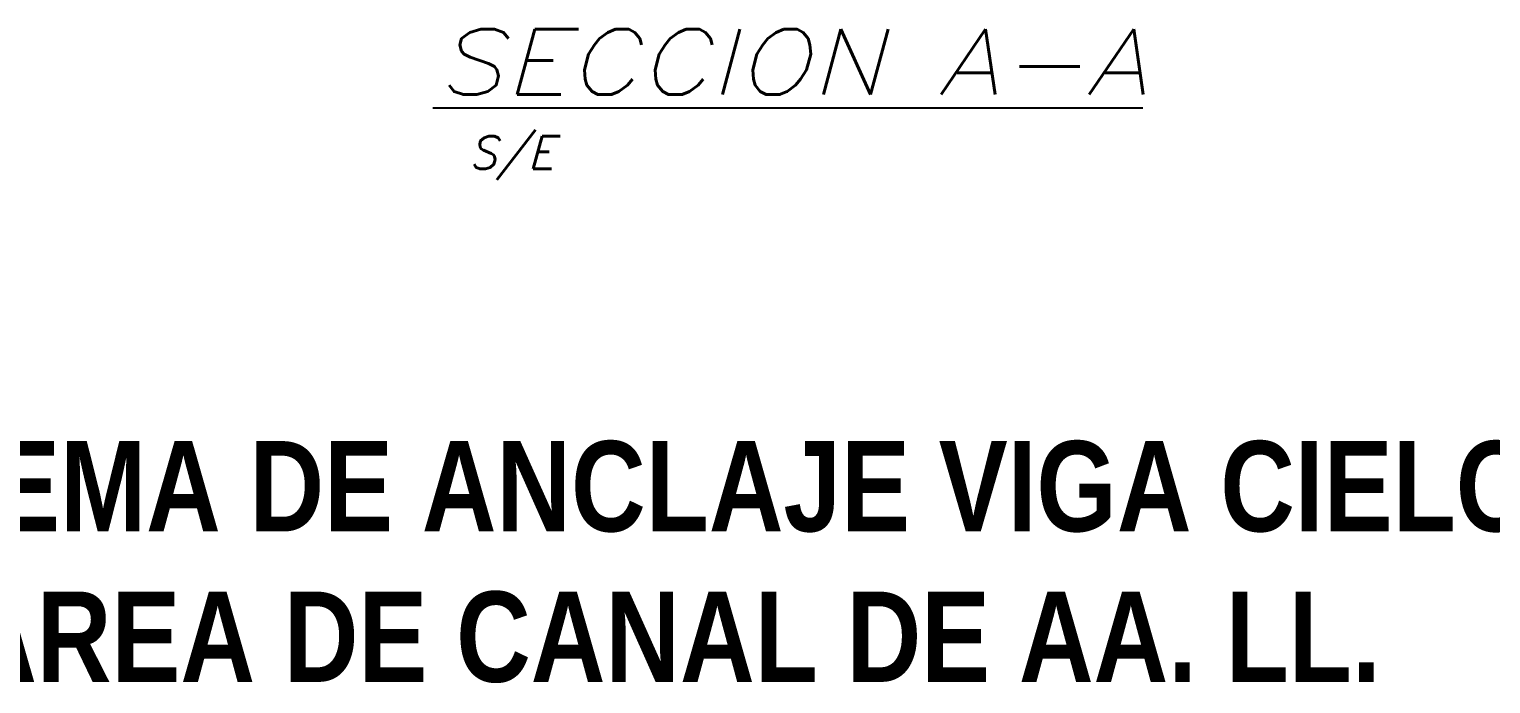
# Model space of a CAD drawing. Header units: millimetres. Extents: x 16 to 499, y 22 to 82.
# Drawn here: x 213.62 to 230.37, y 52.76 to 60.26 of the extents above; entities that cross this region are included whole.
import ezdxf

# ---------------------------------------------------------------- set-up
doc = ezdxf.new("R2010")
doc.units = ezdxf.units.MM
doc.layers.add('2', color=2, linetype='Continuous')
doc.layers.add('5', color=5, linetype='Continuous')
doc.styles.add('1', font='romans.shx', dxfattribs={"height": 40})
doc.styles.add('ROMANS', font='romans.shx', dxfattribs={"width": 0.9})

# ---------------------------------------------------------------- blocks, each defined once
blk = doc.blocks.new('DETALLE CERCHA CON CANAL AA. LL.')
at = {"layer": '2', "style": 'ROMANS', "oblique": 15}
blk.add_text('S/E', height=100, dxfattribs=at).set_placement((58849, 145273.3, 2569.3))
at = {"layer": '5', "color": 5, "style": 'ROMANS', "oblique": 15, "width": 1.2}
blk.add_text('%%USECCION A-A', height=200, dxfattribs=at).set_placement((58750, 145500.3))

msp = doc.modelspace()

# ---------------------------------------------------------------- block references
at = {"xscale": 0.00375, "yscale": 0.00375, "zscale": 0.00375}
msp.add_blockref('DETALLE CERCHA CON CANAL AA. LL.', (-2.029, -486.118), dxfattribs=at)

# ---------------------------------------------------------------- texts
at = {"color": 251, "insert": (207.906, 55.538), "char_height": 1.0348, "width": 35.82462, "attachment_point": 1, "style": '1'}
msp.add_mtext('{\\fSwis721 Cn BT|b1|i0|c0|p34;        \\C4;SISTEMA DE ANCLAJE VIGA CIELO A MURO\\P         EN AREA DE CANAL DE AA. LL.     \\H0.72478x;ESC. S/E}', dxfattribs=at)

doc.saveas('drawing.dxf')
